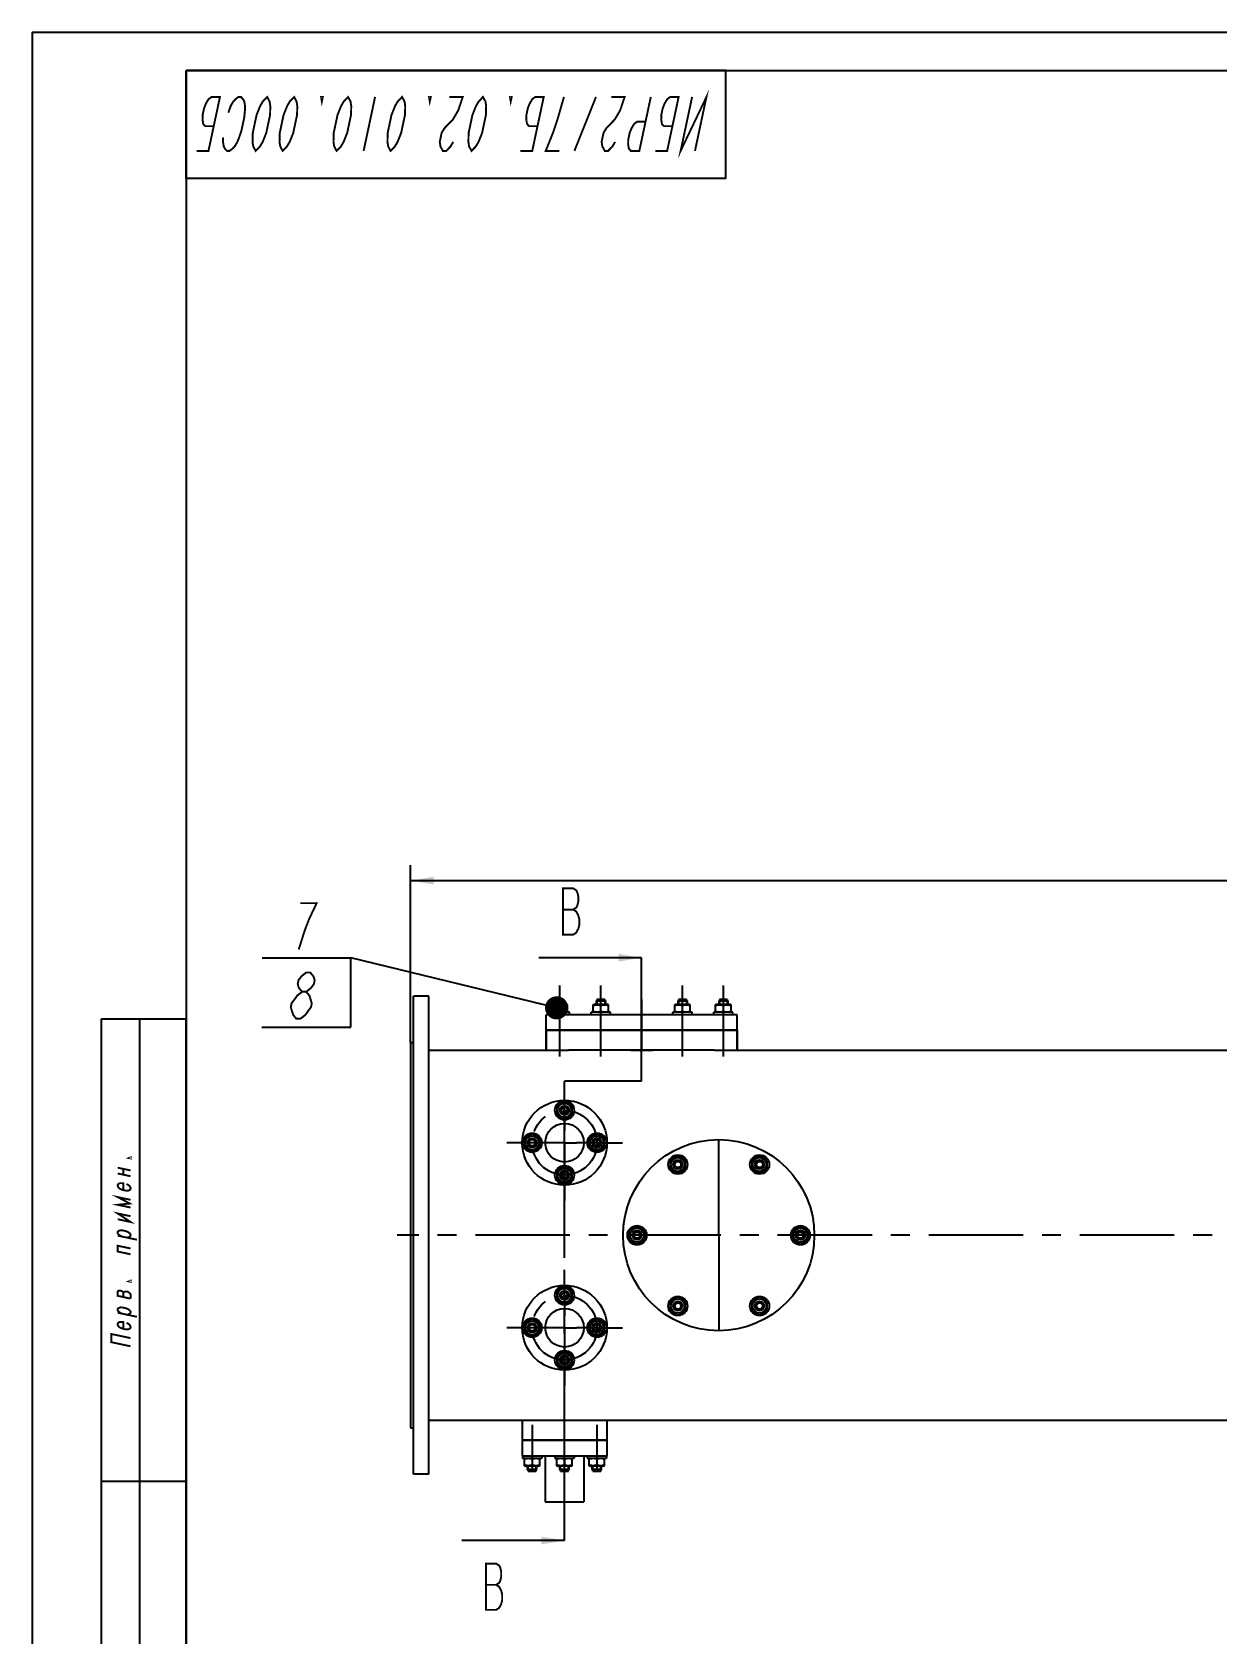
# Model space of a CAD drawing. Header units: millimetres. Extents: x 0 to 594, y 0 to 420.
# Drawn here: x 0 to 153.7, y 212.2 to 420 of the extents above; entities that cross this region are included whole.
import ezdxf

# ---------------------------------------------------------------- set-up
doc = ezdxf.new("R2010")
doc.units = ezdxf.units.MM
doc.header["$LTSCALE"] = 32.67
doc.linetypes.add('CENTER', pattern=[0.6, 0.375, -0.075, 0.075, -0.075])
doc.linetypes.add('PHANTOM', pattern=[0.8, 0.45, -0.05, 0.1, -0.05, 0.1, -0.05])
doc.layers.get('0').update_dxf_attribs({"linetype": 'CONTINUOUS'})
for name, color, linetype in [('ALL_AXIS', 7, 'CONTINUOUS'), ('ALL_CHAMFER', 7, 'CONTINUOUS'), ('ALL_DIMENSIONS', 7, 'CONTINUOUS'), ('ALL_ROUND', 7, 'CONTINUOUS'), ('DEFAULT_3', 7, 'PHANTOM')]:
    doc.layers.add(name, color=color, linetype=linetype)
doc.styles.get("Standard").update_dxf_attribs({"font": 'txt', "width": 0.7})
doc.dimstyles.new('DIMSTYLE_1', dxfattribs={"dimtxt": 3.5, "dimasz": 3, "dimexe": 0.18, "dimexo": 0.0625, "dimgap": 0.09, "dimtad": 1, "dimlfac": 5, "dimdsep": 46, "dimtxsty": 'STANDARD', "dimblk": '_FILLED', "dimblk1": '_FILLED', "dimblk2": '_FILLED', "dimcen": 0.09, "dimadec": 0, "dimazin": 0, "dimtp": 1.2, "dimtm": 1.2, "dimtfac": 1, "dimtofl": 0, "dimtmove": 0, "dimatfit": 3, "dimldrblk": '_FILLED', "dimfxl": 1, "dimtolj": 1, "dimarcsym": 0})
doc.dimstyles.get("Standard").update_dxf_attribs({"dimtxt": 3.5, "dimasz": 3, "dimexe": 0.18, "dimexo": 0.0625, "dimgap": 0.09, "dimtad": 1, "dimdec": 5, "dimdsep": 46, "dimtxsty": 'STANDARD', "dimblk": '_FILLED', "dimblk1": '_FILLED', "dimblk2": '_FILLED', "dimcen": 0.09, "dimadec": 0, "dimazin": 0, "dimtol": 1, "dimtp": 1e-05, "dimtm": 1e-05, "dimtfac": 1, "dimtdec": 5, "dimtofl": 0, "dimtmove": 0, "dimatfit": 3, "dimldrblk": '_FILLED', "dimfxl": 1, "dimtolj": 1, "dimarcsym": 0})

# ---------------------------------------------------------------- blocks, each defined once
blk = doc.blocks.new('_FILLED')
at = {"color": 0, "linetype": 'ByBlock'}
blk.add_solid([(0, 0), (-1, 0.167), (-1, -0.167)], dxfattribs=at)
blk = doc.blocks.new('*D2')
at = {"layer": 'ALL_DIMENSIONS', "color": 2, "linetype": 'Continuous'}
for p, q in [((49.08, 288.91), (49.08, 311.91)), ((417.28, 288.91), (417.28, 311.91)), ((49.08, 309.91), (233.18, 309.91)), ((417.28, 309.91), (233.18, 309.91))]:
    blk.add_line(p, q, dxfattribs=at)
at = {"layer": 'ALL_DIMENSIONS', "color": 2, "linetype": 'Continuous', "xscale": 3, "yscale": 3, "zscale": 3, "rotation": 180}
blk.add_blockref('_FILLED', (49.08, 309.91), dxfattribs=at)
at = {"layer": 'ALL_DIMENSIONS', "color": 2, "linetype": 'Continuous', "xscale": 3, "yscale": 3, "zscale": 3}
blk.add_blockref('_FILLED', (417.28, 309.91), dxfattribs=at)
blk = doc.blocks.new('SYMBOL_40_BL0', base_point=(41.37, 295.41))
at = {"color": 2, "linetype": 'Continuous'}
blk.add_line((41.37, 290.91), (41.37, 299.91), dxfattribs=at)
blk = doc.blocks.new('BOM BALLOON 35_BL2', base_point=(35.61, 303.45))
at = {"color": 2, "linetype": 'Continuous'}
blk.add_line((29.85, 299.91), (41.37, 299.91), dxfattribs=at)
at = {"color": 2, "linetype": 'Continuous', "const_width": 0.25}
blk.add_lwpolyline([(34.6, 300.99), (35.39, 303.49), (35.97, 304.99), (36.45, 305.99), (36.92, 306.99), (34.82, 306.99)], dxfattribs=at)
blk = doc.blocks.new('BOM BALLOON 36_BL10', base_point=(35.56, 294.45))
at = {"color": 2, "linetype": 'Continuous'}
blk.add_line((29.8, 290.91), (41.33, 290.91), dxfattribs=at)
at = {"color": 2, "linetype": 'Continuous', "const_width": 0.25}
for points in [[(35.03, 295.49), (34.61, 295.99), (34.46, 296.49), (34.56, 296.99), (34.93, 297.49), (35.56, 297.99), (36.09, 297.99), (36.51, 297.49), (36.66, 296.99), (36.56, 296.49), (36.19, 295.99), (35.56, 295.49)], [(34.29, 291.99), (33.87, 292.49), (33.71, 292.99), (33.56, 293.49), (33.66, 293.99), (34.03, 294.49), (34.4, 294.99), (35.03, 295.49), (35.56, 295.49), (35.98, 294.99), (36.13, 294.49), (36.29, 293.99), (36.18, 293.49), (35.81, 292.99), (35.45, 292.49), (34.81, 291.99), (34.29, 291.99)]]:
    blk.add_lwpolyline(points, dxfattribs=at)

msp = doc.modelspace()

# ---------------------------------------------------------------- linework, layer by layer
at = {"color": 7, "linetype": 'Continuous'}
for p, q in [((0, 420), (0, 0)), ((0, 420), (594, 420)), ((90, 415), (20, 415)), ((20, 401), (20, 415)), ((20, 415), (20, 5)), ((20, 415), (589, 415)), ((90, 401), (90, 415)), ((90, 401), (20, 401)), ((49.4779767, 232.9052632), (49.4779767, 294.9052632)), ((51.4779767, 294.9052632), (49.4779767, 294.9052632)), ((51.4779767, 232.9052632), (51.4779767, 294.9052632)), ((67.4779676, 293.8075229), (67.5779767, 293.8652632)), ((67.4779767, 292.8829982), (67.4779767, 293.8075281)), ((67.5779836, 293.8652632), (69.3779697, 293.8652632)), ((68.9913741, 294.5052632), (67.9645792, 294.5052632)), ((68.4779767, 292.9723146), (68.4779767, 293.7182117)), ((69.4779857, 293.8075229), (69.3779767, 293.8652632)), ((69.4779767, 292.8829982), (69.4779767, 293.8075281)), ((72.7779676, 293.8075229), (72.8779767, 293.8652632)), ((72.7779767, 292.8829982), (72.7779767, 293.8075281)), ((72.8779836, 293.8652632), (74.6779697, 293.8652632)), ((74.2913741, 294.5052632), (73.2645792, 294.5052632)), ((73.7779767, 292.9723146), (73.7779767, 293.7182117)), ((74.7779857, 293.8075229), (74.6779767, 293.8652632)), ((74.7779767, 292.8829982), (74.7779767, 293.8075281)), ((83.3779676, 293.8075229), (83.4779767, 293.8652632)), ((83.3779767, 292.8829982), (83.3779767, 293.8075281)), ((83.4779836, 293.8652632), (85.2779697, 293.8652632)), ((84.8913741, 294.5052632), (83.8645792, 294.5052632)), ((84.3779767, 292.9723146), (84.3779767, 293.7182117)), ((85.3779857, 293.8075229), (85.2779767, 293.8652632)), ((85.3779767, 292.8829982), (85.3779767, 293.8075281)), ((88.6779676, 293.8075229), (88.7779767, 293.8652632)), ((88.6779767, 292.8829982), (88.6779767, 293.8075281)), ((88.7779836, 293.8652632), (90.5779697, 293.8652632)), ((90.1913741, 294.5052632), (89.1645792, 294.5052632)), ((89.6779767, 292.9723146), (89.6779767, 293.7182117)), ((90.6779857, 293.8075229), (90.5779767, 293.8652632)), ((90.6779767, 292.8829982), (90.6779767, 293.8075281)), ((9, 172), (9, 292)), ((9, 292), (20, 292)), ((14, 172), (14, 292)), ((20, 172), (20, 292)), ((67.5779767, 292.8252632), (67.4779767, 292.8829982)), ((69.3779767, 292.8252632), (69.4779767, 292.8829982)), ((72.8779767, 292.8252632), (72.7779767, 292.8829982)), ((74.6779767, 292.8252632), (74.7779767, 292.8829982)), ((83.4779767, 292.8252632), (83.3779767, 292.8829982)), ((85.2779767, 292.8252632), (85.3779767, 292.8829982)), ((88.7779767, 292.8252632), (88.6779767, 292.8829982)), ((90.5779767, 292.8252632), (90.6779767, 292.8829982)), ((49.0779767, 288.9052632), (49.0779767, 238.9052632)), ((49.0779767, 288.9052632), (49.4779767, 288.9052632)), ((66.6779767, 290.5052632), (66.6779767, 287.9052632)), ((66.6779767, 290.5052632), (91.4779767, 290.5052632)), ((91.4779767, 290.5052632), (91.4779767, 287.9052632)), ((51.4779767, 287.9052632), (69.6076243, 287.9052632)), ((88.5483291, 287.9052632), (239.6076243, 287.9052632)), ((69.0779767, 281.2599637), (68.0779767, 280.6826134)), ((68.0779767, 280.6826134), (68.0779767, 279.5279129)), ((70.0779767, 280.6826134), (69.0779767, 281.2599637)), ((70.0779767, 279.5279129), (70.0779767, 280.6826134)), ((68.0779767, 279.5279129), (69.0779767, 278.9505626)), ((69.0779767, 278.9505626), (70.0779767, 279.5279129)), ((64.8779767, 277.0599637), (63.8779767, 276.4826134)), ((63.8779767, 276.4826134), (63.8779767, 275.3279129)), ((65.8779767, 276.4826134), (64.8779767, 277.0599637)), ((65.8779767, 275.3279129), (65.8779767, 276.4826134)), ((73.2779767, 277.0599637), (72.2779767, 276.4826134)), ((72.2779767, 276.4826134), (72.2779767, 275.3279129)), ((74.2779767, 276.4826134), (73.2779767, 277.0599637)), ((74.2779767, 275.3279129), (74.2779767, 276.4826134)), ((63.8779767, 275.3279129), (64.8779767, 274.7505626)), ((64.8779767, 274.7505626), (65.8779767, 275.3279129)), ((72.2779767, 275.3279129), (73.2779767, 274.7505626)), ((73.2779767, 274.7505626), (74.2779767, 275.3279129)), ((69.0779767, 272.8599637), (68.0779767, 272.2826134)), ((68.0779767, 272.2826134), (68.0779767, 271.1279129)), ((70.0779767, 272.2826134), (69.0779767, 272.8599637)), ((70.0779767, 271.1279129), (70.0779767, 272.2826134)), ((83.7779767, 274.239833), (82.7779767, 273.6624827)), ((82.7779767, 273.6624827), (82.7779767, 272.5077822)), ((82.7779767, 272.5077822), (83.7779767, 271.9304319)), ((84.7779767, 273.6624827), (83.7779767, 274.239833)), ((83.7779767, 271.9304319), (84.7779767, 272.5077822)), ((84.7779767, 272.5077822), (84.7779767, 273.6624827)), ((94.3779767, 274.239833), (93.3779767, 273.6624827)), ((93.3779767, 273.6624827), (93.3779767, 272.5077822)), ((93.3779767, 272.5077822), (94.3779767, 271.9304319)), ((95.3779767, 273.6624827), (94.3779767, 274.239833)), ((94.3779767, 271.9304319), (95.3779767, 272.5077822)), ((95.3779767, 272.5077822), (95.3779767, 273.6624827)), ((68.0779767, 271.1279129), (69.0779767, 270.5505626)), ((69.0779767, 270.5505626), (70.0779767, 271.1279129)), ((78.4779767, 265.0599637), (77.4779767, 264.4826134)), ((77.4779767, 264.4826134), (77.4779767, 263.3279129)), ((79.4779767, 264.4826134), (78.4779767, 265.0599637)), ((79.4779767, 263.3279129), (79.4779767, 264.4826134)), ((99.6779767, 265.0599637), (98.6779767, 264.4826134)), ((98.6779767, 264.4826134), (98.6779767, 263.3279129)), ((100.6779767, 264.4826134), (99.6779767, 265.0599637)), ((100.6779767, 263.3279129), (100.6779767, 264.4826134)), ((77.4779767, 263.3279129), (78.4779767, 262.7505626)), ((78.4779767, 262.7505626), (79.4779767, 263.3279129)), ((98.6779767, 263.3279129), (99.6779767, 262.7505626)), ((99.6779767, 262.7505626), (100.6779767, 263.3279129)), ((69.0779767, 257.2599637), (68.0779767, 256.6826134)), ((68.0779767, 256.6826134), (68.0779767, 255.5279129)), ((70.0779767, 256.6826134), (69.0779767, 257.2599637)), ((70.0779767, 255.5279129), (70.0779767, 256.6826134)), ((83.7779767, 255.8800944), (82.7779767, 255.3027441)), ((84.7779767, 255.3027441), (83.7779767, 255.8800944)), ((94.3779767, 255.8800944), (93.3779767, 255.3027441)), ((95.3779767, 255.3027441), (94.3779767, 255.8800944)), ((68.0779767, 255.5279129), (69.0779767, 254.9505626)), ((69.0779767, 254.9505626), (70.0779767, 255.5279129)), ((82.7779767, 255.3027441), (82.7779767, 254.1480436)), ((82.7779767, 254.1480436), (83.7779767, 253.5706933)), ((83.7779767, 253.5706933), (84.7779767, 254.1480436)), ((84.7779767, 254.1480436), (84.7779767, 255.3027441)), ((93.3779767, 255.3027441), (93.3779767, 254.1480436)), ((93.3779767, 254.1480436), (94.3779767, 253.5706933)), ((94.3779767, 253.5706933), (95.3779767, 254.1480436)), ((95.3779767, 254.1480436), (95.3779767, 255.3027441)), ((64.8779767, 253.0599637), (63.8779767, 252.4826134)), ((63.8779767, 252.4826134), (63.8779767, 251.3279129)), ((65.8779767, 252.4826134), (64.8779767, 253.0599637)), ((65.8779767, 251.3279129), (65.8779767, 252.4826134)), ((73.2779767, 253.0599637), (72.2779767, 252.4826134)), ((72.2779767, 252.4826134), (72.2779767, 251.3279129)), ((74.2779767, 252.4826134), (73.2779767, 253.0599637)), ((74.2779767, 251.3279129), (74.2779767, 252.4826134)), ((63.8779767, 251.3279129), (64.8779767, 250.7505626)), ((64.8779767, 250.7505626), (65.8779767, 251.3279129)), ((72.2779767, 251.3279129), (73.2779767, 250.7505626)), ((73.2779767, 250.7505626), (74.2779767, 251.3279129)), ((69.0779767, 248.8599637), (68.0779767, 248.2826134)), ((68.0779767, 248.2826134), (68.0779767, 247.1279129)), ((70.0779767, 248.2826134), (69.0779767, 248.8599637)), ((70.0779767, 247.1279129), (70.0779767, 248.2826134)), ((68.0779767, 247.1279129), (69.0779767, 246.5505626)), ((69.0779767, 246.5505626), (70.0779767, 247.1279129)), ((49.0779767, 238.9052632), (49.4779767, 238.9052632)), ((74.5779319, 237.3052632), (63.5780215, 237.3052632)), ((63.9779767, 234.9852632), (63.8779767, 234.9275281)), ((63.8779767, 234.0029982), (63.8779767, 234.9275281)), ((64.8779767, 234.8382117), (64.8779767, 234.0923146)), ((65.7779767, 234.9852632), (65.8779767, 234.9275281)), ((65.8779767, 234.0029982), (65.8779767, 234.9275281)), ((68.1779767, 234.9852632), (68.0779767, 234.9275281)), ((68.0779767, 234.0029982), (68.0779767, 234.9275281)), ((69.0779767, 234.8382117), (69.0779767, 234.0923146)), ((69.9779767, 234.9852632), (70.0779767, 234.9275281)), ((70.0779767, 234.0029982), (70.0779767, 234.9275281)), ((72.3779767, 234.9852632), (72.2779767, 234.9275281)), ((72.2779767, 234.0029982), (72.2779767, 234.9275281)), ((73.2779767, 234.8382117), (73.2779767, 234.0923146)), ((74.1779767, 234.9852632), (74.2779767, 234.9275281)), ((74.2779767, 234.0029982), (74.2779767, 234.9275281)), ((51.4779767, 232.9052632), (49.4779767, 232.9052632)), ((63.8779676, 234.0030034), (63.9779767, 233.9452632)), ((65.7779697, 233.9452632), (63.9779836, 233.9452632)), ((64.3645792, 233.3052632), (65.3913741, 233.3052632)), ((65.8779857, 234.0030034), (65.7779767, 233.9452632)), ((68.0779676, 234.0030034), (68.1779767, 233.9452632)), ((69.9779697, 233.9452632), (68.1779836, 233.9452632)), ((68.5645792, 233.3052632), (69.5913741, 233.3052632)), ((70.0779857, 234.0030034), (69.9779767, 233.9452632)), ((72.2779676, 234.0030034), (72.3779767, 233.9452632)), ((74.1779697, 233.9452632), (72.3779836, 233.9452632)), ((72.7645792, 233.3052632), (73.7913741, 233.3052632)), ((74.2779857, 234.0030034), (74.1779767, 233.9452632)), ((9, 232), (20, 232))]:
    msp.add_line(p, q, dxfattribs=at)
at = {"color": 5, "linetype": 'Continuous'}
for p, q in [((71.7377412, 299.9052632), (65.7377412, 299.9052632)), ((61.7377412, 224.3052632), (55.7377412, 224.3052632))]:
    msp.add_line(p, q, dxfattribs=at)
at = {"color": 2, "linetype": 'Continuous'}
for p, q in [((67.9645792, 294.5052632), (67.9645792, 293.8652632)), ((68.9913741, 294.5052632), (68.9913741, 293.8652632)), ((73.2645792, 294.5052632), (73.2645792, 293.8652632)), ((74.2913741, 294.5052632), (74.2913741, 293.8652632)), ((83.8645792, 294.5052632), (83.8645792, 293.8652632)), ((84.8913741, 294.5052632), (84.8913741, 293.8652632)), ((89.1645792, 294.5052632), (89.1645792, 293.8652632)), ((90.1913741, 294.5052632), (90.1913741, 293.8652632)), ((64.3645792, 233.3052632), (64.3645792, 233.9452632)), ((65.3913741, 233.3052632), (65.3913741, 233.9452632)), ((68.5645792, 233.3052632), (68.5645792, 233.9452632)), ((69.5913741, 233.3052632), (69.5913741, 233.9452632)), ((72.7645792, 233.3052632), (72.7645792, 233.9452632)), ((73.7913741, 233.3052632), (73.7913741, 233.9452632))]:
    msp.add_line(p, q, dxfattribs=at)
at = {"color": 2, "linetype": 'Continuous', "const_width": 0.25}
for points in [[(23.5690569, 407.7865192), (22.475306, 407.7865192), (22.209177, 408.0781897), (22.1144181, 408.6615308), (22.1290356, 409.2448718), (22.3150209, 410.1198472), (22.548389, 410.7031882), (22.8911291, 411.2865293), (23.2812497, 411.5781998), (24.3750006, 411.5781998), (22.8871048, 404.5781796), (21.3558549, 404.5781796)], [(24.7903275, 406.3282028), (24.7757123, 405.7448617), (24.8704712, 405.1615206), (25.0272237, 404.8698501), (25.293355, 404.5781796), (25.6214798, 404.5781796), (26.0116004, 404.8698501), (26.2923447, 405.1615206), (26.635087, 405.7448617), (26.8684529, 406.3282028), (27.1638146, 407.2031781), (27.5357897, 408.9532013), (27.6124008, 409.8281766), (27.6270183, 410.4115177), (27.5322594, 410.9948588), (27.3755046, 411.2865293), (27.1093756, 411.5781998), (26.7812508, 411.5781998), (26.3911301, 411.2865293), (26.1103837, 410.9948588), (25.7676413, 410.4115177), (25.4722796, 409.5365424)], [(30.5000002, 411.5781998), (30.8135075, 410.9948588), (30.9082665, 410.4115177), (30.8790337, 409.2448718), (30.3830692, 406.9115076), (29.9163374, 405.7448617), (29.5735951, 405.1615206), (29.0121044, 404.5781796), (28.6985948, 405.1615206), (28.6038359, 405.7448617), (28.6330686, 406.9115076), (29.1290354, 409.2448718), (29.5957672, 410.4115177), (29.9385095, 410.9948588), (30.5000002, 411.5781998)], [(33.999999, 411.5781998), (34.3135086, 410.9948588), (34.4082675, 410.4115177), (34.3790348, 409.2448718), (33.8830703, 406.9115076), (33.4163362, 405.7448617), (33.0735962, 405.1615206), (32.5121032, 404.5781796), (32.1985959, 405.1615206), (32.103837, 405.7448617), (32.1330697, 406.9115076), (32.6290342, 409.2448718), (33.0957683, 410.4115177), (33.4385083, 410.9948588), (33.999999, 411.5781998)], [(37.5000001, 411.5781998), (37.7187507, 411.5781998), (37.594759, 410.9948588), (37.5000001, 411.5781998)], [(40.9999989, 411.5781998), (41.3135085, 410.9948588), (41.4082652, 410.4115177), (41.3790347, 409.2448718), (40.8830679, 406.9115076), (40.4163361, 405.7448617), (40.073596, 405.1615206), (39.5121031, 404.5781796), (39.1985935, 405.1615206), (39.1038368, 405.7448617), (39.1330673, 406.9115076), (39.6290341, 409.2448718), (40.0957659, 410.4115177), (40.4385105, 410.9948588), (40.9999989, 411.5781998)], [(43.0121041, 404.5781796), (44.5, 411.5781998)], [(48.0000011, 411.5781998), (48.3135106, 410.9948588), (48.4082673, 410.4115177), (48.3790368, 409.2448718), (47.88307, 406.9115076), (47.4163382, 405.7448617), (47.0735936, 405.1615206), (46.5121052, 404.5781796), (46.1985956, 405.1615206), (46.103839, 405.7448617), (46.1330695, 406.9115076), (46.6290363, 409.2448718), (47.095768, 410.4115177), (47.4385081, 410.9948588), (48.0000011, 411.5781998)], [(51.5000021, 411.5781998), (51.7187505, 411.5781998), (51.5947588, 410.9948588), (51.5000021, 411.5781998)], [(54.6350887, 405.7448617), (54.2923441, 405.1615206), (53.7308557, 404.5781796), (53.2933544, 404.5781796), (52.9798449, 405.1615206), (52.8850882, 405.7448617), (53.1330716, 406.9115076), (53.4758117, 407.4948486), (54.0373001, 408.0781897), (54.5987931, 408.6615308), (55.2842777, 409.8281766), (55.8750012, 411.5781998), (54.1250007, 411.5781998)], [(58.4999997, 411.5781998), (58.8135093, 410.9948588), (58.908266, 410.4115177), (58.8790355, 409.2448718), (58.3830687, 406.9115076), (57.9163369, 405.7448617), (57.5735968, 405.1615206), (57.0121039, 404.5781796), (56.6985943, 405.1615206), (56.6038376, 405.7448617), (56.6330681, 406.9115076), (57.1290349, 409.2448718), (57.5957667, 410.4115177), (57.9385068, 410.9948588), (58.4999997, 411.5781998)], [(62.0000008, 411.5781998), (62.2187492, 411.5781998), (62.0947575, 410.9948588), (62.0000008, 411.5781998)], [(65.5690583, 407.7865192), (64.4753074, 407.7865192), (64.2091785, 408.0781897), (64.1144173, 408.6615308), (64.1290325, 409.2448718), (64.3150201, 410.1198472), (64.5483882, 410.7031882), (64.8911283, 411.2865293), (65.281249, 411.5781998), (66.3749999, 411.5781998), (64.887104, 404.5781796), (63.3558518, 404.5781796)], [(68.9999984, 411.5781998), (68.1612915, 408.6615308), (67.5705681, 406.9115076), (67.1038363, 405.7448617), (66.6371045, 404.5781796), (68.3871051, 404.5781796)], [(73.1562491, 411.5781998), (70.355854, 404.5781796)], [(75.6350861, 405.7448617), (75.292346, 405.1615206), (74.730853, 404.5781796), (74.2933563, 404.5781796), (73.9798467, 405.1615206), (73.8850855, 405.7448617), (74.1330689, 406.9115076), (74.475809, 407.4948486), (75.037302, 408.0781897), (75.5987949, 408.6615308), (76.2842796, 409.8281766), (76.8749985, 411.5781998), (75.124998, 411.5781998)], [(79.5836733, 408.3698602), (78.489927, 408.3698602), (78.0998063, 408.0781897), (77.7570617, 407.4948486), (77.5236981, 406.9115076), (77.3377105, 406.0365322), (77.3230908, 405.4531912), (77.417852, 404.8698501), (77.6839809, 404.5781796), (78.7777273, 404.5781796), (80.2656277, 411.5781998)], [(83.0690546, 407.7865192), (81.9753083, 407.7865192), (81.7091793, 408.0781897), (81.6144181, 408.6615308), (81.6290379, 409.2448718), (81.8150254, 410.1198472), (82.048389, 410.7031882), (82.3911336, 411.2865293), (82.7812543, 411.5781998), (83.8750007, 411.5781998), (82.3871003, 404.5781796), (80.8558572, 404.5781796)], [(85.9964823, 404.5781796), (87.4843737, 411.5781998), (84.1371053, 404.5781796), (85.6249967, 411.5781998)], [(11.1112594, 272.6667462), (12.7779258, 272.3124998)], [(11.8404255, 271.7617881), (11.8404255, 272.5117566)], [(12.7779258, 273.9999833), (12.7779258, 273.8750127), (12.5695928, 273.9192799), (12.7779258, 273.9999833)], [(11.1112594, 271.9167777), (12.7779258, 271.562495)], [(12.2570927, 270.5481921), (12.4654257, 270.4414215), (12.6737587, 270.2721475), (12.7779258, 270.0624855), (12.7779258, 269.9375149), (12.6737587, 269.7721564), (12.4654257, 269.6914167), (12.1529256, 269.6953323), (11.7362596, 269.783903), (11.4237595, 269.9128253), (11.2154253, 270.0821356), (11.1112594, 270.2917614), (11.1112594, 270.4167682), (11.2154253, 270.5821267), (11.4237595, 270.6628301), (11.7362596, 270.6589146), (11.8404255, 270.6367628), (11.8404255, 269.7617875)], [(12.7779258, 267.4999904), (11.1112594, 267.8542731), (12.6737587, 268.0221332), (11.1112594, 268.8542552), (12.7779258, 268.5000088)], [(11.1112594, 265.979243), (12.7779258, 265.6249966), (11.1112594, 266.7292478), (12.7779258, 266.3750013)], [(11.6320925, 263.7435494), (11.4237595, 263.8503201), (11.2154253, 264.0196304), (11.1112594, 264.1667527), (11.1112594, 264.3542629), (11.2154253, 264.457118), (11.4237595, 264.5378214), (11.7362596, 264.5339059), (12.1529256, 264.4453352), (12.4654257, 264.3164128), (12.6737587, 264.1471388), (12.7779258, 264.0000165), (12.7779258, 263.8750096), (12.6737587, 263.7096511), (12.4654257, 263.6289115), (12.2570927, 263.6107115)], [(11.1112594, 263.8542719), (13.611259, 263.3228659)], [(12.7779258, 261.4375032), (11.1112594, 261.7917678), (11.1112594, 262.5417545), (12.7779258, 262.187508)], [(12.7779258, 257.9999965), (12.7779258, 257.8750078), (12.5695928, 257.919275), (12.7779258, 257.9999965)], [(12.7779258, 255.6874969), (11.1112594, 256.0417615), (11.1112594, 256.604256), (11.2154253, 256.7071111), (11.4237595, 256.7253292), (11.5279254, 256.7031956), (11.7362596, 256.5964069), (11.8404255, 256.4492664), (11.8404255, 255.8867719)], [(12.7779258, 255.6874969), (12.7779258, 256.2499915), (12.6737587, 256.39715), (12.5695928, 256.481787), (12.3612586, 256.5885577), (12.2570927, 256.6107094), (12.0487585, 256.5924913), (11.9445926, 256.5521215), (11.8404255, 256.4492664)], [(11.6320925, 253.7435464), (11.4237595, 253.8503351), (11.2154253, 254.0196273), (11.1112594, 254.1667678), (11.1112594, 254.3542599), (11.2154253, 254.457115), (11.4237595, 254.5378365), (11.7362596, 254.533921), (12.1529256, 254.4453503), (12.4654257, 254.3164279), (12.6737587, 254.1471357), (12.7779258, 253.9999953), (12.7779258, 253.8750066), (12.6737587, 253.7096481), (12.4654257, 253.6289266), (12.2570927, 253.6107085)], [(11.1112594, 253.8542688), (13.611259, 253.3228629)], [(12.2570927, 252.5482048), (12.4654257, 252.441416), (12.6737587, 252.272142), (12.7779258, 252.0624981), (12.7779258, 251.9374913), (12.6737587, 251.7721328), (12.4654257, 251.6914294), (12.1529256, 251.6953449), (11.7362596, 251.7839156), (11.4237595, 251.912838), (11.2154253, 252.082112), (11.1112594, 252.2917559), (11.1112594, 252.4167627), (11.2154253, 252.5821212), (11.4237595, 252.6628427), (11.7362596, 252.6589091), (11.8404255, 252.6367755), (11.8404255, 251.7617639)], [(12.7779258, 249.500003), (10.2779262, 250.0313908), (10.2779262, 251.0938945), (12.7779258, 250.5625067)]]:
    msp.add_lwpolyline(points, dxfattribs=at)
at = {"color": 7, "linetype": 'Continuous', "const_width": 0.25}
for points in [[(68.8877397, 306.1552727), (70.2002435, 306.1552727), (70.5939896, 306.4052501), (70.7252414, 306.6552638), (70.8564931, 307.1552549), (70.8564931, 307.9052596), (70.7252414, 308.4052507), (70.5939896, 308.6552644), (70.2002435, 308.9052781), (68.8877397, 308.9052781), (68.8877397, 302.9052762), (70.2002435, 302.9052762), (70.5939896, 303.1552537), (70.8564931, 303.655281), (70.9877403, 304.1552721), (70.9877403, 304.9052769), (70.8564931, 305.4052679), (70.5939896, 305.905259), (70.2002435, 306.1552727)], [(58.8877412, 218.5552641), (60.2002404, 218.5552641), (60.5939911, 218.8052596), (60.7252429, 219.0552552), (60.8564901, 219.5552644), (60.8564901, 220.3052692), (60.7252429, 220.8052603), (60.5939911, 221.0552558), (60.2002404, 221.3052695), (58.8877412, 221.3052695), (58.8877412, 215.3052676), (60.2002404, 215.3052676), (60.5939911, 215.5552632), (60.8564901, 216.0552543), (60.9877418, 216.5552635), (60.9877418, 217.3052682), (60.8564901, 217.8052593), (60.5939911, 218.3052686), (60.2002404, 218.5552641)]]:
    msp.add_lwpolyline(points, dxfattribs=at)
at = {"color": 7, "linetype": 'Continuous'}
for points in [[(67.4779767, 293.7182117), (67.5305977, 293.7350521), (67.5822842, 293.7501177), (67.6329148, 293.7633935), (67.6828542, 293.7749249), (67.7323917, 293.784766), (67.7816329, 293.7928758), (67.8307739, 293.7992451), (67.8798323, 293.8038325), (67.9288969, 293.8065958), (67.9779494, 293.8075281), (68.026998, 293.806598), (68.0760526, 293.8038376), (68.125095, 293.7992547), (68.1742174, 293.792891), (68.223441, 293.7847879), (68.2729597, 293.7749549), (68.3228633, 293.7634381), (68.3734854, 293.7501686), (68.4252354, 293.7350865), (68.4779767, 293.7182117)], [(68.4779767, 293.7182117), (68.5364674, 293.7368417), (68.5938119, 293.7532728), (68.6498361, 293.7674847), (68.7050624, 293.7795384), (68.7599281, 293.7895117), (68.8145144, 293.7973336), (68.8690509, 293.8029735), (68.923531, 293.8063883), (68.978032, 293.8075183), (69.0325323, 293.8063837), (69.0870113, 293.8029643), (69.1415439, 293.7973207), (69.1961218, 293.789496), (69.2509742, 293.7795217), (69.3061797, 293.7674701), (69.362181, 293.7532621), (69.4195052, 293.7368358), (69.4779767, 293.7182117)], [(72.7779767, 293.7182117), (72.8305977, 293.7350521), (72.8822842, 293.7501177), (72.9329148, 293.7633935), (72.9828542, 293.7749249), (73.0323917, 293.784766), (73.0816329, 293.7928758), (73.1307739, 293.7992451), (73.1798323, 293.8038325), (73.2288969, 293.8065958), (73.2779494, 293.8075281), (73.326998, 293.806598), (73.3760526, 293.8038376), (73.425095, 293.7992547), (73.4742174, 293.792891), (73.523441, 293.7847879), (73.5729597, 293.7749549), (73.6228633, 293.7634381), (73.6734854, 293.7501686), (73.7252354, 293.7350865), (73.7779767, 293.7182117)], [(73.7779767, 293.7182117), (73.8364674, 293.7368417), (73.8938119, 293.7532728), (73.9498361, 293.7674847), (74.0050624, 293.7795384), (74.0599281, 293.7895117), (74.1145144, 293.7973336), (74.1690509, 293.8029735), (74.223531, 293.8063883), (74.278032, 293.8075183), (74.3325323, 293.8063837), (74.3870113, 293.8029643), (74.4415439, 293.7973207), (74.4961218, 293.789496), (74.5509742, 293.7795217), (74.6061797, 293.7674701), (74.662181, 293.7532621), (74.7195052, 293.7368358), (74.7779767, 293.7182117)], [(83.3779767, 293.7182117), (83.4305977, 293.7350521), (83.4822842, 293.7501177), (83.5329148, 293.7633935), (83.5828542, 293.7749249), (83.6323917, 293.784766), (83.6816329, 293.7928758), (83.7307739, 293.7992451), (83.7798323, 293.8038325), (83.8288969, 293.8065958), (83.8779494, 293.8075281), (83.926998, 293.806598), (83.9760526, 293.8038376), (84.025095, 293.7992547), (84.0742174, 293.792891), (84.123441, 293.7847879), (84.1729597, 293.7749549), (84.2228633, 293.7634381), (84.2734854, 293.7501686), (84.3252354, 293.7350865), (84.3779767, 293.7182117)], [(84.3779767, 293.7182117), (84.4364674, 293.7368417), (84.4938119, 293.7532728), (84.5498361, 293.7674847), (84.6050624, 293.7795384), (84.6599281, 293.7895117), (84.7145144, 293.7973336), (84.7690509, 293.8029735), (84.823531, 293.8063883), (84.878032, 293.8075183), (84.9325323, 293.8063837), (84.9870113, 293.8029643), (85.0415439, 293.7973207), (85.0961218, 293.789496), (85.1509742, 293.7795217), (85.2061797, 293.7674701), (85.262181, 293.7532621), (85.3195052, 293.7368358), (85.3779767, 293.7182117)], [(88.6779767, 293.7182117), (88.7305977, 293.7350521), (88.7822842, 293.7501177), (88.8329148, 293.7633935), (88.8828542, 293.7749249), (88.9323917, 293.784766), (88.9816329, 293.7928758), (89.0307739, 293.7992451), (89.0798323, 293.8038325), (89.1288969, 293.8065958), (89.1779494, 293.8075281), (89.226998, 293.806598), (89.2760526, 293.8038376), (89.325095, 293.7992547), (89.3742174, 293.792891), (89.423441, 293.7847879), (89.4729597, 293.7749549), (89.5228633, 293.7634381), (89.5734854, 293.7501686), (89.6252354, 293.7350865), (89.6779767, 293.7182117)], [(89.6779767, 293.7182117), (89.7364674, 293.7368417), (89.7938119, 293.7532728), (89.8498361, 293.7674847), (89.9050624, 293.7795384), (89.9599281, 293.7895117), (90.0145144, 293.7973336), (90.0690509, 293.8029735), (90.123531, 293.8063883), (90.178032, 293.8075183), (90.2325323, 293.8063837), (90.2870113, 293.8029643), (90.3415439, 293.7973207), (90.3961218, 293.789496), (90.4509742, 293.7795217), (90.5061797, 293.7674701), (90.562181, 293.7532621), (90.6195052, 293.7368358), (90.6779767, 293.7182117)], [(67.4779767, 292.9723146), (67.5436834, 292.9515054), (67.6080325, 292.9334691), (67.6707954, 292.918225), (67.7326577, 292.9057151), (67.7942119, 292.8958532), (67.8555084, 292.8887425), (67.9168089, 292.8844495), (67.9780724, 292.8829982), (68.0393336, 292.8844584), (68.1006272, 292.8887596), (68.1619142, 292.8958773), (68.2234508, 292.9057433), (68.2852797, 292.9182518), (68.3480023, 292.9334904), (68.4123117, 292.9515179), (68.4779767, 292.9723146)], [(68.4779767, 292.9723146), (68.5436834, 292.9515054), (68.6080325, 292.9334691), (68.6707954, 292.918225), (68.7326577, 292.9057151), (68.7942119, 292.8958532), (68.8555084, 292.8887425), (68.9168089, 292.8844495), (68.9780724, 292.8829982), (69.0393336, 292.8844584), (69.1006272, 292.8887596), (69.1619142, 292.8958773), (69.2234508, 292.9057433), (69.2852797, 292.9182518), (69.3480023, 292.9334904), (69.4123117, 292.9515179), (69.4779767, 292.9723146)], [(72.7779767, 292.9723146), (72.8436834, 292.9515054), (72.9080325, 292.9334691), (72.9707954, 292.918225), (73.0326577, 292.9057151), (73.0942119, 292.8958532), (73.1555084, 292.8887425), (73.2168089, 292.8844495), (73.2780724, 292.8829982), (73.3393336, 292.8844584), (73.4006272, 292.8887596), (73.4619142, 292.8958773), (73.5234508, 292.9057433), (73.5852797, 292.9182518), (73.6480023, 292.9334904), (73.7123117, 292.9515179), (73.7779767, 292.9723146)], [(73.7779767, 292.9723146), (73.8436834, 292.9515054), (73.9080325, 292.9334691), (73.9707954, 292.918225), (74.0326577, 292.9057151), (74.0942119, 292.8958532), (74.1555084, 292.8887425), (74.2168089, 292.8844495), (74.2780724, 292.8829982), (74.3393336, 292.8844584), (74.4006272, 292.8887596), (74.4619142, 292.8958773), (74.5234508, 292.9057433), (74.5852797, 292.9182518), (74.6480023, 292.9334904), (74.7123117, 292.9515179), (74.7779767, 292.9723146)], [(83.3779767, 292.9723146), (83.4436834, 292.9515054), (83.5080325, 292.9334691), (83.5707954, 292.918225), (83.6326577, 292.9057151), (83.6942119, 292.8958532), (83.7555084, 292.8887425), (83.8168089, 292.8844495), (83.8780724, 292.8829982), (83.9393336, 292.8844584), (84.0006272, 292.8887596), (84.0619142, 292.8958773), (84.1234508, 292.9057433), (84.1852797, 292.9182518), (84.2480023, 292.9334904), (84.3123117, 292.9515179), (84.3779767, 292.9723146)], [(84.3779767, 292.9723146), (84.4436834, 292.9515054), (84.5080325, 292.9334691), (84.5707954, 292.918225), (84.6326577, 292.9057151), (84.6942119, 292.8958532), (84.7555084, 292.8887425), (84.8168089, 292.8844495), (84.8780724, 292.8829982), (84.9393336, 292.8844584), (85.0006272, 292.8887596), (85.0619142, 292.8958773), (85.1234508, 292.9057433), (85.1852797, 292.9182518), (85.2480023, 292.9334904), (85.3123117, 292.9515179), (85.3779767, 292.9723146)], [(88.6779767, 292.9723146), (88.7436834, 292.9515054), (88.8080325, 292.9334691), (88.8707954, 292.918225), (88.9326577, 292.9057151), (88.9942119, 292.8958532), (89.0555084, 292.8887425), (89.1168089, 292.8844495), (89.1780724, 292.8829982), (89.2393336, 292.8844584), (89.3006272, 292.8887596), (89.3619142, 292.8958773), (89.4234508, 292.9057433), (89.4852797, 292.9182518), (89.5480023, 292.9334904), (89.6123117, 292.9515179), (89.6779767, 292.9723146)], [(89.6779767, 292.9723146), (89.7436834, 292.9515054), (89.8080325, 292.9334691), (89.8707954, 292.918225), (89.9326577, 292.9057151), (89.9942119, 292.8958532), (90.0555084, 292.8887425), (90.1168089, 292.8844495), (90.1780724, 292.8829982), (90.2393336, 292.8844584), (90.3006272, 292.8887596), (90.3619142, 292.8958773), (90.4234508, 292.9057433), (90.4852797, 292.9182518), (90.5480023, 292.9334904), (90.6123117, 292.9515179), (90.6779767, 292.9723146)], [(81.950258, 287.9052632), (81.4852922, 287.9023759), (81.0140311, 287.89569), (80.5357205, 287.8877357), (80.0526227, 287.8805519), (79.566183, 287.8756399), (79.0780984, 287.8738901), (78.5900012, 287.8756383), (78.1035313, 287.8805493), (77.6203887, 287.8877332), (77.1420256, 287.8956883), (76.6707135, 287.9023753), (76.2056953, 287.9052632)], [(64.8779767, 234.8382117), (64.8122699, 234.8590209), (64.7479208, 234.8770572), (64.6851579, 234.8923013), (64.6232956, 234.9048112), (64.5617415, 234.9146731), (64.5004449, 234.9217838), (64.4391444, 234.9260768), (64.3778809, 234.9275281), (64.3166198, 234.926068), (64.2553261, 234.9217668), (64.1940391, 234.914649), (64.1325025, 234.904783), (64.0706737, 234.8922745), (64.007951, 234.8770359), (63.9436417, 234.8590084), (63.8779767, 234.8382117)], [(65.8779767, 234.8382117), (65.8122699, 234.8590209), (65.7479208, 234.8770572), (65.6851579, 234.8923013), (65.6232956, 234.9048112), (65.5617415, 234.9146731), (65.5004449, 234.9217838), (65.4391444, 234.9260768), (65.3778809, 234.9275281), (65.3166198, 234.926068), (65.2553261, 234.9217668), (65.1940391, 234.914649), (65.1325025, 234.904783), (65.0706737, 234.8922745), (65.007951, 234.8770359), (64.9436417, 234.8590084), (64.8779767, 234.8382117)], [(69.0779767, 234.8382117), (69.0122699, 234.8590209), (68.9479208, 234.8770572), (68.8851579, 234.8923013), (68.8232956, 234.9048112), (68.7617415, 234.9146731), (68.7004449, 234.9217838), (68.6391444, 234.9260768), (68.5778809, 234.9275281), (68.5166198, 234.926068), (68.4553261, 234.9217668), (68.3940391, 234.914649), (68.3325025, 234.904783), (68.2706737, 234.8922745), (68.207951, 234.8770359), (68.1436417, 234.8590084), (68.0779767, 234.8382117)], [(70.0779767, 234.8382117), (70.0122699, 234.8590209), (69.9479208, 234.8770572), (69.8851579, 234.8923013), (69.8232956, 234.9048112), (69.7617415, 234.9146731), (69.7004449, 234.9217838), (69.6391444, 234.9260768), (69.5778809, 234.9275281), (69.5166198, 234.926068), (69.4553261, 234.9217668), (69.3940391, 234.914649), (69.3325025, 234.904783), (69.2706737, 234.8922745), (69.207951, 234.8770359), (69.1436417, 234.8590084), (69.0779767, 234.8382117)], [(73.2779767, 234.8382117), (73.2122699, 234.8590209), (73.1479208, 234.8770572), (73.0851579, 234.8923013), (73.0232956, 234.9048112), (72.9617415, 234.9146731), (72.9004449, 234.9217838), (72.8391444, 234.9260768), (72.7778809, 234.9275281), (72.7166198, 234.926068), (72.6553261, 234.9217668), (72.5940391, 234.914649), (72.5325025, 234.904783), (72.4706737, 234.8922745), (72.407951, 234.8770359), (72.3436417, 234.8590084), (72.2779767, 234.8382117)], [(74.2779767, 234.8382117), (74.2122699, 234.8590209), (74.1479208, 234.8770572), (74.0851579, 234.8923013), (74.0232956, 234.9048112), (73.9617415, 234.9146731), (73.9004449, 234.9217838), (73.8391444, 234.9260768), (73.7778809, 234.9275281), (73.7166198, 234.926068), (73.6553261, 234.9217668), (73.5940391, 234.914649), (73.5325025, 234.904783), (73.4706737, 234.8922745), (73.407951, 234.8770359), (73.3436417, 234.8590084), (73.2779767, 234.8382117)], [(64.8779767, 234.0923146), (64.819486, 234.0736846), (64.7621415, 234.0572535), (64.7061172, 234.0430416), (64.6508909, 234.0309879), (64.5960253, 234.0210146), (64.5414389, 234.0131927), (64.4869024, 234.0075529), (64.4324223, 234.004138), (64.3779213, 234.003008), (64.323421, 234.0041426), (64.268942, 234.007562), (64.2144094, 234.0132057), (64.1598315, 234.0210304), (64.1049792, 234.0310046), (64.0497736, 234.0430562), (63.9937724, 234.0572642), (63.9364481, 234.0736905), (63.8779767, 234.0923146)], [(65.8779767, 234.0923146), (65.8253557, 234.0754742), (65.7736691, 234.0604086), (65.7230385, 234.0471328), (65.6730991, 234.0356014), (65.6235616, 234.0257603), (65.5743205, 234.0176505), (65.5251794, 234.0112812), (65.476121, 234.0066938), (65.4270564, 234.0039306), (65.3780039, 234.0029982), (65.3289553, 234.0039283), (65.2799008, 234.0066887), (65.2308583, 234.0112717), (65.1817359, 234.0176353), (65.1325123, 234.0257384), (65.0829936, 234.0355714), (65.0330901, 234.0470883), (64.9824679, 234.0603577), (64.930718, 234.0754398), (64.8779767, 234.0923146)], [(69.0779767, 234.0923146), (69.019486, 234.0736846), (68.9621415, 234.0572535), (68.9061172, 234.0430416), (68.8508909, 234.0309879), (68.7960253, 234.0210146), (68.7414389, 234.0131927), (68.6869024, 234.0075529), (68.6324223, 234.004138), (68.5779213, 234.003008), (68.523421, 234.0041426), (68.468942, 234.007562), (68.4144094, 234.0132057), (68.3598315, 234.0210304), (68.3049792, 234.0310046), (68.2497736, 234.0430562), (68.1937724, 234.0572642), (68.1364481, 234.0736905), (68.0779767, 234.0923146)], [(70.0779767, 234.0923146), (70.0253557, 234.0754742), (69.9736691, 234.0604086), (69.9230385, 234.0471328), (69.8730991, 234.0356014), (69.8235616, 234.0257603), (69.7743205, 234.0176505), (69.7251794, 234.0112812), (69.676121, 234.0066938), (69.6270564, 234.0039306), (69.5780039, 234.0029982), (69.5289553, 234.0039283), (69.4799008, 234.0066887), (69.4308583, 234.0112717), (69.3817359, 234.0176353), (69.3325123, 234.0257384), (69.2829936, 234.0355714), (69.2330901, 234.0470883), (69.1824679, 234.0603577), (69.130718, 234.0754398), (69.0779767, 234.0923146)], [(73.2779767, 234.0923146), (73.219486, 234.0736846), (73.1621415, 234.0572535), (73.1061172, 234.0430416), (73.0508909, 234.0309879), (72.9960253, 234.0210146), (72.9414389, 234.0131927), (72.8869024, 234.0075529), (72.8324223, 234.004138), (72.7779213, 234.003008), (72.723421, 234.0041426), (72.668942, 234.007562), (72.6144094, 234.0132057), (72.5598315, 234.0210304), (72.5049792, 234.0310046), (72.4497736, 234.0430562), (72.3937724, 234.0572642), (72.3364481, 234.0736905), (72.2779767, 234.0923146)], [(74.2779767, 234.0923146), (74.2253557, 234.0754742), (74.1736691, 234.0604086), (74.1230385, 234.0471328), (74.0730991, 234.0356014), (74.0235616, 234.0257603), (73.9743205, 234.0176505), (73.9251794, 234.0112812), (73.876121, 234.0066938), (73.8270564, 234.0039306), (73.7780039, 234.0029982), (73.7289553, 234.0039283), (73.6799008, 234.0066887), (73.6308583, 234.0112717), (73.5817359, 234.0176353), (73.5325123, 234.0257384), (73.4829936, 234.0355714), (73.4330901, 234.0470883), (73.3824679, 234.0603577), (73.330718, 234.0754398), (73.2779767, 234.0923146)]]:
    msp.add_lwpolyline(points, dxfattribs=at)
for centre in [(69.0779767, 280.1052632), (64.8779767, 275.9052632), (73.2779767, 275.9052632), (69.0779767, 271.7052632), (83.7779767, 273.0851324), (94.3779767, 273.0851324), (78.4779767, 263.9052632), (99.6779767, 263.9052632), (69.0779767, 256.1052632), (83.7779767, 254.7253939), (94.3779767, 254.7253939), (64.8779767, 251.9052632), (73.2779767, 251.9052632), (69.0779767, 247.7052632)]:
    msp.add_circle(centre, 0.9, dxfattribs=at)
at = {"color": 2, "linetype": 'Continuous'}
for centre in [(69.0779767, 280.1052632), (64.8779767, 275.9052632), (73.2779767, 275.9052632), (83.7779767, 273.0851324), (94.3779767, 273.0851324), (69.0779767, 271.7052632), (78.4779767, 263.9052632), (99.6779767, 263.9052632), (69.0779767, 256.1052632), (83.7779767, 254.7253939), (94.3779767, 254.7253939), (64.8779767, 251.9052632), (73.2779767, 251.9052632), (69.0779767, 247.7052632)]:
    msp.add_arc(centre, 0.5133975, 255, 195, dxfattribs=at)
at = {"layer": 'ALL_AXIS', "color": 7, "linetype": 'CENTER'}
for p, q in [((68.4779767, 287.1052632), (68.4779767, 296.3052632)), ((73.7779767, 287.1052632), (73.7779767, 296.3052632)), ((84.3779767, 287.1052632), (84.3779767, 296.3052632)), ((89.6779767, 287.1052632), (89.6779767, 296.3052632)), ((79.0779767, 294.5052632), (79.0779767, 288.1052632)), ((69.0779767, 282.7552632), (69.0779767, 283.4052632)), ((69.0779767, 280.1052632), (69.0779767, 282.7552632)), ((69.0779767, 280.1052632), (69.0779767, 277.4552632)), ((69.0779767, 275.9052632), (69.0779767, 277.4552632)), ((89.0779767, 263.9052632), (89.0779767, 278.3052632)), ((62.2279767, 275.9052632), (61.5779767, 275.9052632)), ((64.8779767, 275.9052632), (62.2279767, 275.9052632)), ((69.0779767, 275.9052632), (64.8779767, 275.9052632)), ((69.0779767, 275.9052632), (69.0779767, 268.4052632)), ((69.0779767, 275.9052632), (70.6279767, 275.9052632)), ((73.2779767, 275.9052632), (70.6279767, 275.9052632)), ((73.2779767, 275.9052632), (76.5779767, 275.9052632)), ((422.5964095, 263.9052632), (47.3516446, 263.9052632)), ((89.0779767, 263.9052632), (89.0779767, 249.5052632)), ((69.0779767, 258.7552632), (69.0779767, 259.4052632)), ((69.0779767, 256.1052632), (69.0779767, 258.7552632)), ((69.0779767, 256.1052632), (69.0779767, 253.4552632)), ((62.2279767, 251.9052632), (61.5779767, 251.9052632)), ((64.8779767, 251.9052632), (62.2279767, 251.9052632)), ((69.0779767, 251.9052632), (64.8779767, 251.9052632)), ((69.0779767, 251.9052632), (69.0779767, 253.4552632)), ((69.0779767, 251.9052632), (69.0779767, 244.4052632)), ((69.0779767, 251.9052632), (70.6279767, 251.9052632)), ((73.2779767, 251.9052632), (70.6279767, 251.9052632)), ((73.2779767, 251.9052632), (76.5779767, 251.9052632)), ((64.8779767, 239.3052632), (64.8779767, 233.3052632)), ((69.0779767, 227.3052632), (69.0779767, 239.3052632)), ((73.2779767, 239.3052632), (73.2779767, 233.3052632))]:
    msp.add_line(p, q, dxfattribs=at)
at = {"layer": 'ALL_AXIS', "color": 7, "linetype": 'Continuous'}
for p, q in [((67.8779767, 294.3052632), (67.8779767, 293.8652632)), ((69.0779767, 294.3052632), (69.0779767, 293.8652632)), ((73.1779767, 294.3052632), (73.1779767, 293.8652632)), ((74.3779767, 294.3052632), (74.3779767, 293.8652632)), ((83.7779767, 294.3052632), (83.7779767, 293.8652632)), ((84.9779767, 294.3052632), (84.9779767, 293.8652632)), ((89.0779767, 294.3052632), (89.0779767, 293.8652632)), ((90.2779767, 294.3052632), (90.2779767, 293.8652632)), ((66.6779767, 287.9052632), (66.6779767, 292.5052632)), ((91.4779767, 292.5052632), (66.6779767, 292.5052632)), ((67.2279767, 292.5052632), (67.2279767, 292.8252632)), ((69.7279767, 292.8252632), (67.2279767, 292.8252632)), ((67.5779767, 292.8252632), (67.4779767, 292.8829982)), ((69.3779767, 292.8252632), (69.4779767, 292.8829982)), ((69.7279767, 292.5052632), (69.7279767, 292.8252632)), ((72.5279767, 292.5052632), (72.5279767, 292.8252632)), ((75.0279767, 292.8252632), (72.5279767, 292.8252632)), ((72.8779767, 292.8252632), (72.7779767, 292.8829982)), ((74.6779767, 292.8252632), (74.7779767, 292.8829982)), ((75.0279767, 292.5052632), (75.0279767, 292.8252632)), ((83.1279767, 292.5052632), (83.1279767, 292.8252632)), ((85.6279767, 292.8252632), (83.1279767, 292.8252632)), ((83.4779767, 292.8252632), (83.3779767, 292.8829982)), ((85.2779767, 292.8252632), (85.3779767, 292.8829982)), ((85.6279767, 292.5052632), (85.6279767, 292.8252632)), ((88.4279767, 292.5052632), (88.4279767, 292.8252632)), ((90.9279767, 292.8252632), (88.4279767, 292.8252632)), ((88.7779767, 292.8252632), (88.6779767, 292.8829982)), ((90.5779767, 292.8252632), (90.6779767, 292.8829982)), ((90.9279767, 292.5052632), (90.9279767, 292.8252632)), ((91.4779767, 287.9052632), (91.4779767, 292.5052632)), ((91.4779767, 290.5052632), (66.6779767, 290.5052632)), ((88.5483291, 287.9052632), (69.6076243, 287.9052632)), ((63.5779767, 239.9052632), (63.5779767, 235.3052632)), ((74.5779767, 239.9052632), (74.5779767, 235.3052632)), ((63.5779767, 237.3052632), (74.5779767, 237.3052632)), ((63.5779767, 235.3052632), (74.5779767, 235.3052632)), ((63.6279767, 235.3052632), (63.6279767, 234.9852632)), ((63.6279767, 234.9852632), (66.1279767, 234.9852632)), ((63.9779767, 234.9852632), (63.8779767, 234.9275281)), ((65.7779767, 234.9852632), (65.8779767, 234.9275281)), ((66.1279767, 235.3052632), (66.1279767, 234.9852632)), ((66.5779767, 235.3052632), (66.5779767, 229.3052632)), ((67.8279767, 235.3052632), (67.8279767, 234.9852632)), ((67.8279767, 234.9852632), (70.3279767, 234.9852632)), ((68.1779767, 234.9852632), (68.0779767, 234.9275281)), ((69.9779767, 234.9852632), (70.0779767, 234.9275281)), ((70.3279767, 235.3052632), (70.3279767, 234.9852632)), ((71.5779767, 235.3052632), (71.5779767, 229.3052632)), ((72.0279767, 235.3052632), (72.0279767, 234.9852632)), ((72.0279767, 234.9852632), (74.5279767, 234.9852632)), ((72.3779767, 234.9852632), (72.2779767, 234.9275281)), ((74.1779767, 234.9852632), (74.2779767, 234.9275281)), ((74.5279767, 235.3052632), (74.5279767, 234.9852632)), ((64.2779767, 233.5052632), (64.2779767, 233.9452632)), ((65.4779767, 233.5052632), (65.4779767, 233.9452632)), ((68.4779767, 233.5052632), (68.4779767, 233.9452632)), ((69.6779767, 233.5052632), (69.6779767, 233.9452632)), ((72.6779767, 233.5052632), (72.6779767, 233.9452632)), ((73.8779767, 233.5052632), (73.8779767, 233.9452632)), ((66.5779767, 229.3052632), (71.5779767, 229.3052632))]:
    msp.add_line(p, q, dxfattribs=at)
for centre, radius in [((69.0779767, 275.9052632), 5.5), ((69.0779767, 280.1052632), 1.25), ((64.8779767, 275.9052632), 1.25), ((69.0779767, 275.9052632), 2.5), ((73.2779767, 275.9052632), 1.25), ((89.0779767, 263.9052632), 12.4), ((83.7779767, 273.0851324), 1.25), ((94.3779767, 273.0851324), 1.25), ((69.0779767, 271.7052632), 1.25), ((78.4779767, 263.9052632), 1.25), ((99.6779767, 263.9052632), 1.25), ((69.0779767, 251.9052632), 5.5), ((69.0779767, 256.1052632), 1.25), ((83.7779767, 254.7253939), 1.25), ((94.3779767, 254.7253939), 1.25), ((69.0779767, 251.9052632), 2.5), ((64.8779767, 251.9052632), 1.25), ((73.2779767, 251.9052632), 1.25), ((69.0779767, 247.7052632), 1.25)]:
    msp.add_circle(centre, radius, dxfattribs=at)
at = {"layer": 'ALL_AXIS', "color": 7, "linetype": 'CENTER'}
for centre in [(69.0779767, 275.9052632), (69.0779767, 251.9052632)]:
    msp.add_circle(centre, 4.2, dxfattribs=at)
at = {"layer": 'ALL_CHAMFER', "color": 7, "linetype": 'Continuous'}
for p, q in [((68.0779767, 294.5052632), (67.8779767, 294.3052632)), ((67.8779767, 294.3052632), (69.0779767, 294.3052632)), ((68.0779767, 294.5052632), (68.8779767, 294.5052632)), ((68.8779767, 294.5052632), (69.0779767, 294.3052632)), ((73.3779767, 294.5052632), (73.1779767, 294.3052632)), ((73.1779767, 294.3052632), (74.3779767, 294.3052632)), ((73.3779767, 294.5052632), (74.1779767, 294.5052632)), ((74.1779767, 294.5052632), (74.3779767, 294.3052632)), ((83.9779767, 294.5052632), (83.7779767, 294.3052632)), ((83.7779767, 294.3052632), (84.9779767, 294.3052632)), ((83.9779767, 294.5052632), (84.7779767, 294.5052632)), ((84.7779767, 294.5052632), (84.9779767, 294.3052632)), ((89.2779767, 294.5052632), (89.0779767, 294.3052632)), ((89.0779767, 294.3052632), (90.2779767, 294.3052632)), ((89.2779767, 294.5052632), (90.0779767, 294.5052632)), ((90.0779767, 294.5052632), (90.2779767, 294.3052632)), ((64.4779767, 233.3052632), (64.2779767, 233.5052632)), ((65.4779767, 233.5052632), (64.2779767, 233.5052632)), ((65.2779767, 233.3052632), (64.4779767, 233.3052632)), ((65.2779767, 233.3052632), (65.4779767, 233.5052632)), ((68.6779767, 233.3052632), (68.4779767, 233.5052632)), ((69.6779767, 233.5052632), (68.4779767, 233.5052632)), ((69.4779767, 233.3052632), (68.6779767, 233.3052632)), ((69.4779767, 233.3052632), (69.6779767, 233.5052632)), ((72.8779767, 233.3052632), (72.6779767, 233.5052632)), ((73.8779767, 233.5052632), (72.6779767, 233.5052632)), ((73.6779767, 233.3052632), (72.8779767, 233.3052632)), ((73.6779767, 233.3052632), (73.8779767, 233.5052632))]:
    msp.add_line(p, q, dxfattribs=at)
for centre, radius in [((69.0779767, 280.1052632), 0.6), ((69.0779767, 280.1052632), 0.4), ((64.8779767, 275.9052632), 0.6), ((73.2779767, 275.9052632), 0.6), ((64.8779767, 275.9052632), 0.4), ((73.2779767, 275.9052632), 0.4), ((69.0779767, 271.7052632), 0.6), ((83.7779767, 273.0851324), 0.6), ((83.7779767, 273.0851324), 0.4), ((94.3779767, 273.0851324), 0.6), ((94.3779767, 273.0851324), 0.4), ((69.0779767, 271.7052632), 0.4), ((78.4779767, 263.9052632), 0.6), ((78.4779767, 263.9052632), 0.4), ((99.6779767, 263.9052632), 0.6), ((99.6779767, 263.9052632), 0.4), ((69.0779767, 256.1052632), 0.6), ((69.0779767, 256.1052632), 0.4), ((83.7779767, 254.7253939), 0.6), ((83.7779767, 254.7253939), 0.4), ((94.3779767, 254.7253939), 0.6), ((94.3779767, 254.7253939), 0.4), ((64.8779767, 251.9052632), 0.6), ((64.8779767, 251.9052632), 0.4), ((73.2779767, 251.9052632), 0.6), ((73.2779767, 251.9052632), 0.4), ((69.0779767, 247.7052632), 0.6), ((69.0779767, 247.7052632), 0.4)]:
    msp.add_circle(centre, radius, dxfattribs=at)
at = {"layer": 'ALL_ROUND', "color": 7, "linetype": 'Continuous'}
for p, q in [((51.4779767, 287.9052632), (69.6076243, 287.9052632)), ((88.5483291, 287.9052632), (239.6076243, 287.9052632)), ((51.4779767, 239.9052632), (414.8779767, 239.9052632))]:
    msp.add_line(p, q, dxfattribs=at)
at = {"layer": 'DEFAULT_3', "color": 5, "linetype": 'PHANTOM'}
for p, q in [((79.0779767, 293.9052632), (79.0779767, 299.9052632)), ((79.0779767, 283.9052632), (79.0779767, 289.9052632)), ((69.0779767, 277.9052632), (69.0779767, 283.9052632)), ((79.0779767, 283.9052632), (69.0779767, 283.9052632)), ((69.0779767, 224.3052632), (69.0779767, 230.3052632))]:
    msp.add_line(p, q, dxfattribs=at)
at = {"layer": 'DEFAULT_3', "color": 2, "linetype": 'PHANTOM'}
for p, q in [((79.0779767, 289.9052632), (79.0779767, 293.9052632)), ((69.0779767, 234.8382117), (69.0779767, 277.9052632)), ((69.0779767, 230.3052632), (69.0779767, 234.0923146))]:
    msp.add_line(p, q, dxfattribs=at)

# ---------------------------------------------------------------- block references
at = {"color": 2, "linetype": 'Continuous'}
for name, p in [('BOM BALLOON 35_BL2', (35.6092628, 303.4500995)), ('SYMBOL_40_BL0', (41.3712825, 295.4052632)), ('BOM BALLOON 36_BL10', (35.5644086, 294.450089))]:
    msp.add_blockref(name, p, dxfattribs=at)

# ---------------------------------------------------------------- dimensions: what is measured, and where the dimension line sits
at = {"layer": 'ALL_DIMENSIONS', "color": 2, "linetype": 'Continuous'}
dim = msp.add_linear_dim(base=(49.0779767, 309.9052632), p1=(417.2779767, 288.9052632), p2=(49.0779767, 288.9052632), angle=180, dimstyle='DIMSTYLE_1', dxfattribs=at)
dim.commit()
dim.dimension.update_dxf_attribs({"geometry": '*D2', "text_midpoint": (228.2779767, 310.7802632), "dimtype": 160})

# ---------------------------------------------------------------- leaders
at = {"color": 2, "linetype": 'Continuous'}
msp.add_leader([(68.0498682, 293.4031799), (41.3712825, 299.9052632)], dimstyle='STANDARD', override={"dimtad": 0, "dimldrblk": 'DOT'}, dxfattribs=at)
at = {"color": 7, "linetype": 'Continuous'}
for points in [[(79.0779767, 299.9052632), (71.7377412, 299.9052632)], [(69.0779767, 224.3052632), (61.7377412, 224.3052632)]]:
    msp.add_leader(points, dimstyle='STANDARD', override={"dimtad": 0}, dxfattribs=at)

doc.saveas('drawing.dxf')
